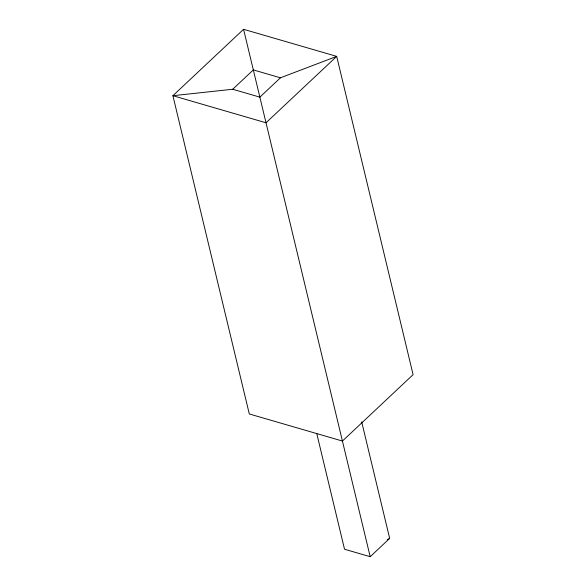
<?xml version="1.0" encoding="UTF-8"?>
<svg xmlns="http://www.w3.org/2000/svg" width="586" height="586" viewBox="0 0 586 586"><rect width="100%" height="100%" fill="white"/><g stroke="black" fill="none" stroke-linecap="round" stroke-linejoin="round"><path stroke-width="0.88" d="M243.571 29.3L172.899 95.701L249.306 413.972L342.429 441.046L413.101 374.644L336.694 56.381L243.571 29.3L370.191 556.7L344.531 549.236L316.755 433.545M232.73 89.255L253.32 69.91L280.452 77.799L336.694 56.381L266.015 122.782L172.899 95.701L232.73 89.255L259.862 97.144L280.452 77.799M370.191 556.7L389.668 538.402L361.679 421.817M387.309 539.625L389.668 538.402"/></g></svg>
